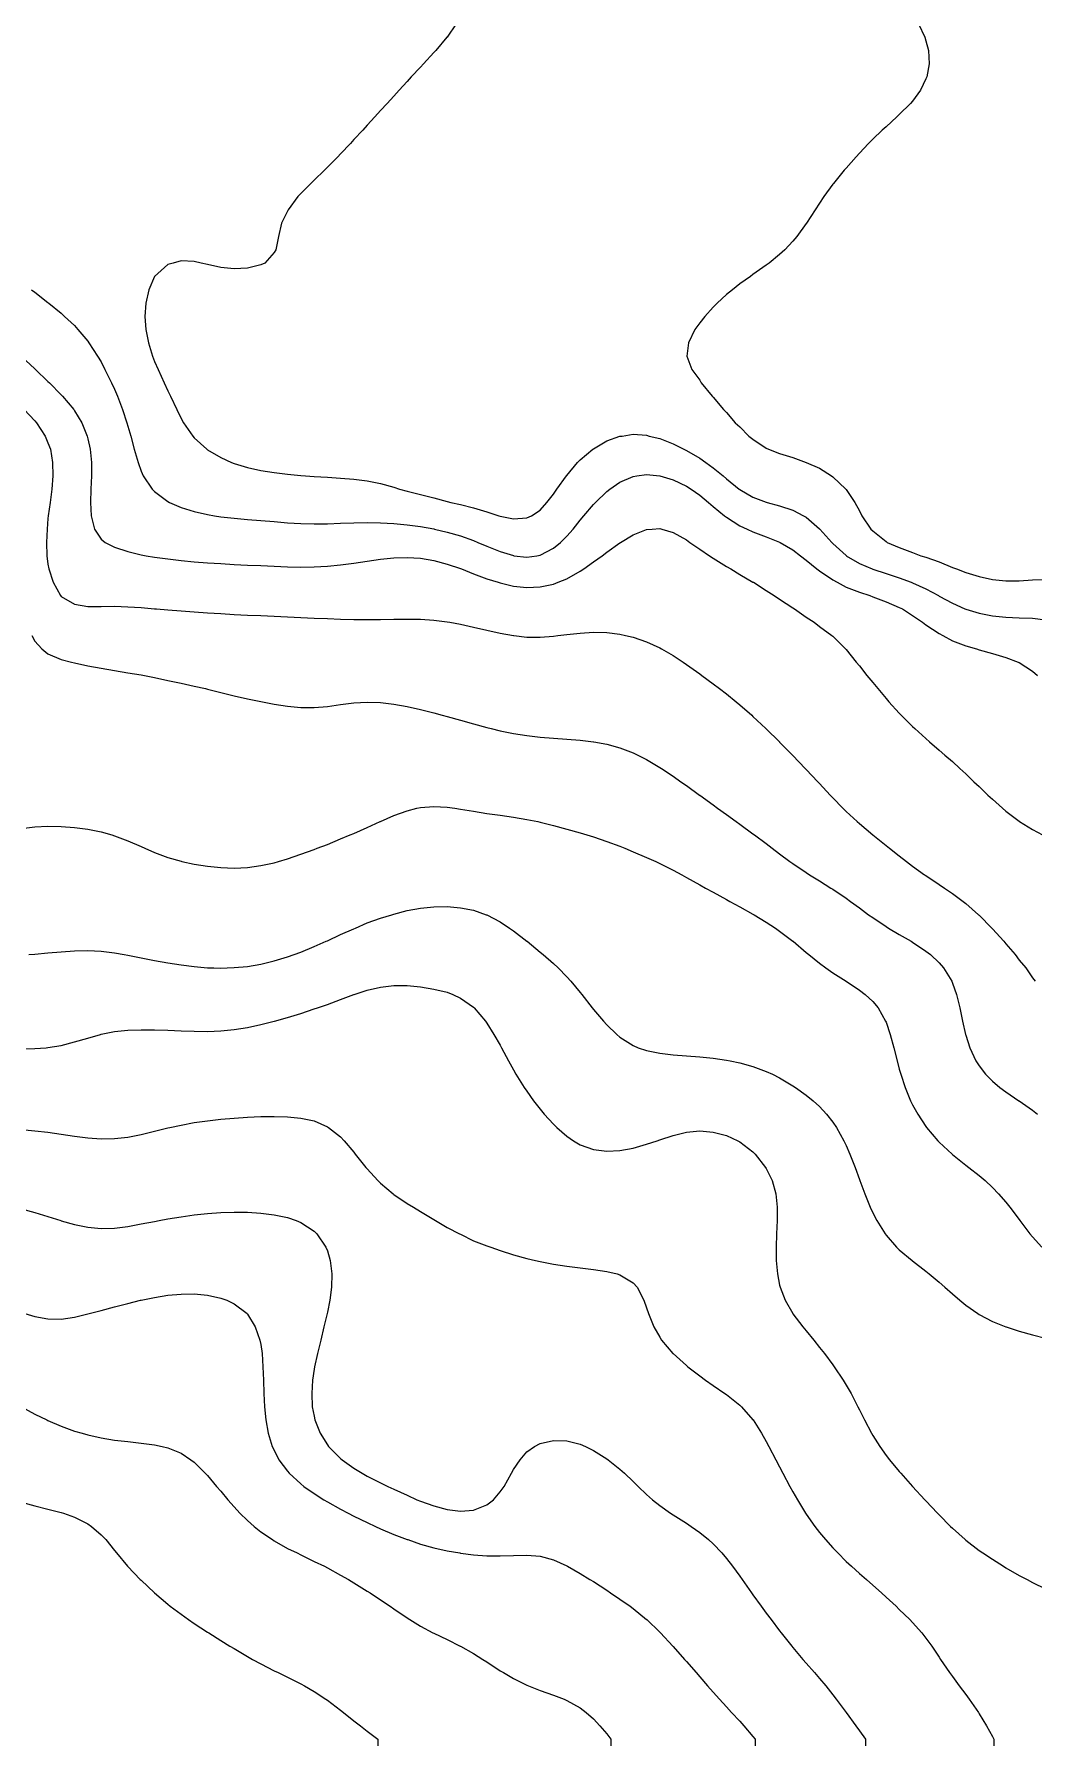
# Model space of a CAD drawing. Header units: inches. Extents: x 2679276 to 2679656, y 1246784 to 1247152.
# Drawn here: x 2679330.2 to 2679367.8, y 1246784 to 1246848.4 of the extents above; entities that cross this region are included whole.
import ezdxf

# ---------------------------------------------------------------- set-up
doc = ezdxf.new("R2010")
doc.units = ezdxf.units.IN
doc.header["$MEASUREMENT"] = 0
for name, color, linetype in [('480', 7, 'Continuous'), ('481', 7, 'Continuous'), ('482', 7, 'Continuous'), ('483', 7, 'Continuous'), ('484', 7, 'Continuous'), ('485', 7, 'Continuous'), ('486', 7, 'Continuous'), ('487', 7, 'Continuous'), ('488', 7, 'Continuous'), ('489', 7, 'Continuous'), ('490', 7, 'Continuous'), ('491', 7, 'Continuous'), ('492', 7, 'Continuous'), ('493', 7, 'Continuous')]:
    doc.layers.add(name, color=color, linetype=linetype)

msp = doc.modelspace()

# ---------------------------------------------------------------- linework, layer by layer
at = {"layer": '480', "elevation": 480}
msp.add_lwpolyline([(2679363.465, 1246848.75), (2679363.715, 1246848.25), (2679363.75, 1246848.11), (2679363.85, 1246847.75), (2679363.874, 1246847.25), (2679363.78, 1246846.75), (2679363.75, 1246846.676), (2679363.551, 1246846.25), (2679363.25, 1246845.846), (2679363.17, 1246845.75), (2679362.75, 1246845.337), (2679362.66, 1246845.25), (2679362.25, 1246844.882), (2679362.11, 1246844.75), (2679361.75, 1246844.409), (2679361.594, 1246844.25), (2679361.25, 1246843.889), (2679361.124, 1246843.75), (2679360.75, 1246843.326), (2679360.683, 1246843.25), (2679360.273, 1246842.75), (2679360.25, 1246842.719), (2679359.913, 1246842.25), (2679359.75, 1246842.006), (2679359.586, 1246841.75), (2679359.259, 1246841.25), (2679359.25, 1246841.237), (2679358.897, 1246840.75), (2679358.75, 1246840.576), (2679358.446, 1246840.25), (2679358.25, 1246840.069), (2679357.86, 1246839.75), (2679357.75, 1246839.669), (2679357.25, 1246839.32), (2679357.153, 1246839.25), (2679356.75, 1246838.968), (2679356.474, 1246838.75), (2679356.25, 1246838.57), (2679355.902, 1246838.25), (2679355.75, 1246838.098), (2679355.434, 1246837.75), (2679355.25, 1246837.506), (2679355.067, 1246837.25), (2679354.823, 1246836.75), (2679354.766, 1246836.25), (2679354.951, 1246835.75), (2679355.25, 1246835.346), (2679355.307, 1246835.25), (2679355.714, 1246834.75), (2679355.75, 1246834.715), (2679356.136, 1246834.25), (2679356.25, 1246834.135), (2679356.583, 1246833.75), (2679356.75, 1246833.59), (2679357.094, 1246833.25), (2679357.25, 1246833.127), (2679357.75, 1246832.791), (2679357.827, 1246832.75), (2679358.25, 1246832.593), (2679358.75, 1246832.437), (2679359.25, 1246832.252), (2679359.254, 1246832.25), (2679359.75, 1246832.039), (2679360.197, 1246831.75), (2679360.25, 1246831.714), (2679360.741, 1246831.25), (2679360.75, 1246831.239), (2679361.084, 1246830.75), (2679361.25, 1246830.436), (2679361.346, 1246830.25), (2679361.681, 1246829.75), (2679361.75, 1246829.684), (2679362.25, 1246829.282), (2679362.298, 1246829.25), (2679362.75, 1246829.063), (2679363.25, 1246828.871), (2679363.556, 1246828.75), (2679363.75, 1246828.688), (2679364.25, 1246828.514), (2679364.75, 1246828.309), (2679364.897, 1246828.25), (2679365.25, 1246828.119), (2679365.75, 1246827.964), (2679366.25, 1246827.855), (2679366.75, 1246827.804), (2679367.25, 1246827.809), (2679367.75, 1246827.839), (2679368.25, 1246827.851)], dxfattribs=at)
at = {"layer": '481', "elevation": 481}
msp.add_lwpolyline([(2679346.095, 1246848.75), (2679345.75, 1246848.252), (2679345.748, 1246848.25), (2679345.324, 1246847.75), (2679345.25, 1246847.669), (2679344.866, 1246847.25), (2679344.75, 1246847.125), (2679344.407, 1246846.75), (2679344.25, 1246846.58), (2679343.954, 1246846.25), (2679343.75, 1246846.03), (2679343.499, 1246845.75), (2679343.25, 1246845.484), (2679343.04, 1246845.25), (2679342.75, 1246844.941), (2679342.579, 1246844.75), (2679342.25, 1246844.398), (2679342.115, 1246844.25), (2679341.75, 1246843.866), (2679341.641, 1246843.75), (2679341.25, 1246843.356), (2679341.144, 1246843.25), (2679340.75, 1246842.87), (2679340.627, 1246842.75), (2679340.25, 1246842.363), (2679340.147, 1246842.25), (2679339.773, 1246841.75), (2679339.75, 1246841.705), (2679339.529, 1246841.25), (2679339.41, 1246840.75), (2679339.309, 1246840.25), (2679339.25, 1246840.155), (2679338.902, 1246839.75), (2679338.75, 1246839.684), (2679338.25, 1246839.561), (2679337.75, 1246839.534), (2679337.25, 1246839.587), (2679336.75, 1246839.697), (2679336.511, 1246839.75), (2679336.25, 1246839.81), (2679335.75, 1246839.832), (2679335.451, 1246839.75), (2679335.25, 1246839.698), (2679334.755, 1246839.25), (2679334.75, 1246839.244), (2679334.542, 1246838.75), (2679334.431, 1246838.25), (2679334.396, 1246837.75), (2679334.427, 1246837.25), (2679334.523, 1246836.75), (2679334.676, 1246836.25), (2679334.75, 1246836.057), (2679334.888, 1246835.75), (2679335.12, 1246835.25), (2679335.25, 1246834.951), (2679335.352, 1246834.75), (2679335.587, 1246834.25), (2679335.75, 1246833.914), (2679335.848, 1246833.75), (2679336.196, 1246833.25), (2679336.25, 1246833.186), (2679336.726, 1246832.75), (2679336.75, 1246832.732), (2679337.25, 1246832.436), (2679337.651, 1246832.25), (2679337.75, 1246832.213), (2679338.25, 1246832.066), (2679338.75, 1246831.956), (2679339.25, 1246831.875), (2679339.75, 1246831.813), (2679340.25, 1246831.764), (2679340.427, 1246831.75), (2679340.75, 1246831.728), (2679341.25, 1246831.7), (2679341.75, 1246831.671), (2679342.25, 1246831.631), (2679342.75, 1246831.567), (2679343.25, 1246831.465), (2679343.75, 1246831.322), (2679343.959, 1246831.25), (2679344.25, 1246831.179), (2679344.75, 1246831.052), (2679345.25, 1246830.924), (2679345.75, 1246830.791), (2679345.898, 1246830.75), (2679346.25, 1246830.673), (2679346.75, 1246830.549), (2679347.25, 1246830.398), (2679347.7, 1246830.25), (2679347.75, 1246830.235), (2679348.25, 1246830.14), (2679348.75, 1246830.168), (2679348.919, 1246830.25), (2679349.25, 1246830.465), (2679349.504, 1246830.75), (2679349.75, 1246831.068), (2679349.876, 1246831.25), (2679350.235, 1246831.75), (2679350.25, 1246831.769), (2679350.653, 1246832.25), (2679350.75, 1246832.351), (2679351.228, 1246832.75), (2679351.25, 1246832.767), (2679351.75, 1246833.064), (2679352.25, 1246833.238), (2679352.331, 1246833.25), (2679352.75, 1246833.315), (2679353.25, 1246833.279), (2679353.352, 1246833.25), (2679353.75, 1246833.153), (2679354.25, 1246832.959), (2679354.649, 1246832.75), (2679354.75, 1246832.703), (2679355.25, 1246832.415), (2679355.481, 1246832.25), (2679355.75, 1246832.058), (2679356.125, 1246831.75), (2679356.25, 1246831.645), (2679356.736, 1246831.25), (2679356.75, 1246831.239), (2679357.25, 1246830.953), (2679357.75, 1246830.758), (2679357.779, 1246830.75), (2679358.25, 1246830.621), (2679358.75, 1246830.46), (2679359.151, 1246830.25), (2679359.25, 1246830.194), (2679359.75, 1246829.759), (2679359.758, 1246829.75), (2679360.212, 1246829.25), (2679360.25, 1246829.214), (2679360.75, 1246828.756), (2679360.757, 1246828.75), (2679361.25, 1246828.461), (2679361.729, 1246828.25), (2679361.75, 1246828.242), (2679362.25, 1246828.076), (2679362.75, 1246827.915), (2679363.197, 1246827.75), (2679363.25, 1246827.729), (2679363.75, 1246827.498), (2679364.221, 1246827.25), (2679364.25, 1246827.233), (2679364.75, 1246826.959), (2679365.219, 1246826.75), (2679365.25, 1246826.736), (2679365.75, 1246826.583), (2679366.25, 1246826.487), (2679366.75, 1246826.433), (2679367.25, 1246826.412), (2679367.75, 1246826.398), (2679368.25, 1246826.335)], dxfattribs=at)
at = {"layer": '482', "elevation": 482}
msp.add_lwpolyline([(2679330.125, 1246838.75), (2679330.25, 1246838.658), (2679330.75, 1246838.274), (2679330.78, 1246838.25), (2679331.25, 1246837.866), (2679331.374, 1246837.75), (2679331.75, 1246837.403), (2679331.876, 1246837.25), (2679332.25, 1246836.813), (2679332.288, 1246836.75), (2679332.611, 1246836.25), (2679332.75, 1246836.034), (2679332.888, 1246835.75), (2679333.136, 1246835.25), (2679333.25, 1246835.009), (2679333.358, 1246834.75), (2679333.551, 1246834.25), (2679333.715, 1246833.75), (2679333.75, 1246833.624), (2679333.859, 1246833.25), (2679333.992, 1246832.75), (2679334.134, 1246832.25), (2679334.25, 1246831.926), (2679334.331, 1246831.75), (2679334.663, 1246831.25), (2679334.75, 1246831.159), (2679335.25, 1246830.785), (2679335.316, 1246830.75), (2679335.75, 1246830.562), (2679336.25, 1246830.407), (2679336.75, 1246830.294), (2679337.012, 1246830.25), (2679337.25, 1246830.214), (2679337.75, 1246830.156), (2679338.25, 1246830.11), (2679338.75, 1246830.069), (2679339.25, 1246830.03), (2679339.75, 1246829.991), (2679340.25, 1246829.961), (2679340.75, 1246829.946), (2679341.25, 1246829.951), (2679341.75, 1246829.97), (2679342.25, 1246829.99), (2679342.75, 1246830), (2679343.25, 1246829.991), (2679343.75, 1246829.961), (2679344.25, 1246829.912), (2679344.75, 1246829.845), (2679345.25, 1246829.755), (2679345.273, 1246829.75), (2679345.75, 1246829.638), (2679346.25, 1246829.492), (2679346.75, 1246829.316), (2679346.912, 1246829.25), (2679347.25, 1246829.109), (2679347.75, 1246828.906), (2679348.25, 1246828.751), (2679348.261, 1246828.75), (2679348.75, 1246828.694), (2679349.121, 1246828.75), (2679349.25, 1246828.773), (2679349.75, 1246829.034), (2679350.018, 1246829.25), (2679350.25, 1246829.483), (2679350.488, 1246829.75), (2679350.75, 1246830.08), (2679350.896, 1246830.25), (2679351.25, 1246830.673), (2679351.326, 1246830.75), (2679351.75, 1246831.163), (2679351.863, 1246831.25), (2679352.25, 1246831.516), (2679352.75, 1246831.73), (2679352.878, 1246831.75), (2679353.25, 1246831.799), (2679353.742, 1246831.75), (2679353.75, 1246831.749), (2679354.25, 1246831.598), (2679354.75, 1246831.364), (2679354.928, 1246831.25), (2679355.25, 1246831.021), (2679355.577, 1246830.75), (2679355.75, 1246830.601), (2679356.183, 1246830.25), (2679356.25, 1246830.198), (2679356.75, 1246829.878), (2679357.029, 1246829.75), (2679357.25, 1246829.646), (2679357.75, 1246829.457), (2679358.25, 1246829.259), (2679358.268, 1246829.25), (2679358.75, 1246828.971), (2679359.04, 1246828.75), (2679359.25, 1246828.586), (2679359.653, 1246828.25), (2679359.75, 1246828.176), (2679360.25, 1246827.838), (2679360.41, 1246827.75), (2679360.75, 1246827.572), (2679361.25, 1246827.375), (2679361.64, 1246827.25), (2679361.75, 1246827.208), (2679362.25, 1246827.016), (2679362.75, 1246826.807), (2679362.864, 1246826.75), (2679363.25, 1246826.498), (2679363.62, 1246826.25), (2679363.75, 1246826.15), (2679364.25, 1246825.82), (2679364.385, 1246825.75), (2679364.75, 1246825.55), (2679365.25, 1246825.36), (2679365.653, 1246825.25), (2679365.75, 1246825.216), (2679366.25, 1246825.066), (2679366.75, 1246824.916), (2679367.22, 1246824.75), (2679367.25, 1246824.734), (2679367.75, 1246824.411), (2679367.941, 1246824.25)], dxfattribs=at)
at = {"layer": '483', "elevation": 483}
msp.add_lwpolyline([(2679329.75, 1246836.242), (2679330.25, 1246835.778), (2679330.279, 1246835.75), (2679330.75, 1246835.301), (2679330.803, 1246835.25), (2679331.25, 1246834.801), (2679331.298, 1246834.75), (2679331.716, 1246834.25), (2679331.75, 1246834.199), (2679332.022, 1246833.75), (2679332.226, 1246833.25), (2679332.25, 1246833.143), (2679332.338, 1246832.75), (2679332.381, 1246832.25), (2679332.382, 1246831.75), (2679332.363, 1246831.25), (2679332.35, 1246830.75), (2679332.377, 1246830.25), (2679332.501, 1246829.75), (2679332.75, 1246829.374), (2679332.897, 1246829.25), (2679333.25, 1246829.073), (2679333.75, 1246828.906), (2679334.25, 1246828.787), (2679334.443, 1246828.75), (2679334.75, 1246828.698), (2679335.25, 1246828.628), (2679335.75, 1246828.571), (2679336.25, 1246828.523), (2679336.75, 1246828.484), (2679337.25, 1246828.451), (2679337.75, 1246828.423), (2679338.25, 1246828.398), (2679338.75, 1246828.375), (2679339.25, 1246828.352), (2679339.75, 1246828.333), (2679340.25, 1246828.323), (2679340.75, 1246828.328), (2679341.25, 1246828.355), (2679341.75, 1246828.403), (2679342.25, 1246828.468), (2679342.75, 1246828.541), (2679343.25, 1246828.613), (2679343.75, 1246828.666), (2679344.25, 1246828.684), (2679344.75, 1246828.652), (2679345.25, 1246828.564), (2679345.75, 1246828.428), (2679346.25, 1246828.264), (2679346.288, 1246828.25), (2679346.75, 1246828.067), (2679347.25, 1246827.882), (2679347.674, 1246827.75), (2679347.75, 1246827.726), (2679348.25, 1246827.606), (2679348.75, 1246827.551), (2679349.25, 1246827.574), (2679349.75, 1246827.685), (2679349.926, 1246827.75), (2679350.25, 1246827.88), (2679350.75, 1246828.165), (2679350.887, 1246828.25), (2679351.25, 1246828.517), (2679351.585, 1246828.75), (2679351.75, 1246828.883), (2679352.25, 1246829.237), (2679352.274, 1246829.25), (2679352.75, 1246829.531), (2679353.25, 1246829.734), (2679353.463, 1246829.75), (2679353.75, 1246829.767), (2679353.818, 1246829.75), (2679354.25, 1246829.618), (2679354.75, 1246829.341), (2679354.881, 1246829.25), (2679355.25, 1246828.994), (2679355.62, 1246828.75), (2679355.75, 1246828.661), (2679356.25, 1246828.344), (2679356.42, 1246828.25), (2679356.75, 1246828.038), (2679357.25, 1246827.758), (2679357.264, 1246827.75), (2679357.75, 1246827.436), (2679358.05, 1246827.25), (2679358.25, 1246827.113), (2679358.75, 1246826.787), (2679358.81, 1246826.75), (2679359.25, 1246826.438), (2679359.551, 1246826.25), (2679359.75, 1246826.093), (2679360.219, 1246825.75), (2679360.25, 1246825.719), (2679360.724, 1246825.25), (2679360.75, 1246825.218), (2679361.134, 1246824.75), (2679361.25, 1246824.602), (2679361.533, 1246824.25), (2679361.75, 1246823.978), (2679361.938, 1246823.75), (2679362.25, 1246823.38), (2679362.362, 1246823.25), (2679362.75, 1246822.826), (2679362.821, 1246822.75), (2679363.25, 1246822.328), (2679363.331, 1246822.25), (2679363.75, 1246821.872), (2679363.887, 1246821.75), (2679364.25, 1246821.439), (2679364.467, 1246821.25), (2679364.75, 1246821.006), (2679365.027, 1246820.75), (2679365.25, 1246820.548), (2679365.555, 1246820.25), (2679365.75, 1246820.066), (2679366.075, 1246819.75), (2679366.25, 1246819.589), (2679366.625, 1246819.25), (2679366.75, 1246819.145), (2679367.25, 1246818.762), (2679367.267, 1246818.75), (2679367.75, 1246818.454), (2679368.135, 1246818.25)], dxfattribs=at)
at = {"layer": '484', "elevation": 484}
msp.add_lwpolyline([(2679329.86, 1246834.25), (2679330.25, 1246833.825), (2679330.314, 1246833.75), (2679330.646, 1246833.25), (2679330.75, 1246832.997), (2679330.843, 1246832.75), (2679330.922, 1246832.25), (2679330.927, 1246831.75), (2679330.888, 1246831.25), (2679330.827, 1246830.75), (2679330.761, 1246830.25), (2679330.75, 1246830.15), (2679330.713, 1246829.75), (2679330.692, 1246829.25), (2679330.709, 1246828.75), (2679330.75, 1246828.428), (2679330.782, 1246828.25), (2679330.947, 1246827.75), (2679331.224, 1246827.25), (2679331.25, 1246827.216), (2679331.75, 1246826.921), (2679332.25, 1246826.837), (2679332.75, 1246826.839), (2679333.25, 1246826.848), (2679333.75, 1246826.832), (2679334.25, 1246826.798), (2679334.75, 1246826.757), (2679334.827, 1246826.75), (2679335.25, 1246826.713), (2679335.75, 1246826.672), (2679336.25, 1246826.635), (2679336.75, 1246826.601), (2679337.25, 1246826.571), (2679337.75, 1246826.544), (2679338.25, 1246826.519), (2679338.75, 1246826.496), (2679339.25, 1246826.472), (2679339.75, 1246826.448), (2679340.25, 1246826.425), (2679340.75, 1246826.403), (2679341.25, 1246826.383), (2679341.75, 1246826.367), (2679342.25, 1246826.354), (2679342.75, 1246826.349), (2679343.25, 1246826.352), (2679343.75, 1246826.362), (2679344.25, 1246826.369), (2679344.75, 1246826.362), (2679345.25, 1246826.328), (2679345.75, 1246826.267), (2679345.856, 1246826.25), (2679346.25, 1246826.177), (2679346.75, 1246826.066), (2679347.25, 1246825.947), (2679347.75, 1246825.836), (2679348.25, 1246825.751), (2679348.262, 1246825.75), (2679348.75, 1246825.689), (2679349.25, 1246825.684), (2679349.75, 1246825.729), (2679349.911, 1246825.75), (2679350.25, 1246825.788), (2679350.75, 1246825.842), (2679351.25, 1246825.87), (2679351.75, 1246825.856), (2679352.25, 1246825.796), (2679352.462, 1246825.75), (2679352.75, 1246825.684), (2679353.25, 1246825.516), (2679353.75, 1246825.287), (2679353.817, 1246825.25), (2679354.25, 1246824.999), (2679354.624, 1246824.75), (2679354.75, 1246824.664), (2679355.25, 1246824.304), (2679355.323, 1246824.25), (2679355.75, 1246823.935), (2679355.99, 1246823.75), (2679356.25, 1246823.551), (2679356.62, 1246823.25), (2679356.75, 1246823.145), (2679357.202, 1246822.75), (2679357.25, 1246822.708), (2679357.738, 1246822.25), (2679357.75, 1246822.239), (2679358.244, 1246821.75), (2679358.25, 1246821.744), (2679358.736, 1246821.25), (2679358.75, 1246821.235), (2679359.217, 1246820.75), (2679359.25, 1246820.715), (2679359.684, 1246820.25), (2679359.75, 1246820.18), (2679360.147, 1246819.75), (2679360.25, 1246819.642), (2679360.629, 1246819.25), (2679360.75, 1246819.134), (2679361.164, 1246818.75), (2679361.25, 1246818.678), (2679361.75, 1246818.259), (2679361.76, 1246818.25), (2679362.25, 1246817.857), (2679362.382, 1246817.75), (2679362.75, 1246817.458), (2679363.018, 1246817.25), (2679363.25, 1246817.075), (2679363.702, 1246816.75), (2679363.75, 1246816.718), (2679364.25, 1246816.388), (2679364.451, 1246816.25), (2679364.75, 1246816.052), (2679365.15, 1246815.75), (2679365.25, 1246815.674), (2679365.729, 1246815.25), (2679365.75, 1246815.23), (2679366.227, 1246814.75), (2679366.25, 1246814.724), (2679366.68, 1246814.25), (2679366.75, 1246814.156), (2679367.107, 1246813.75), (2679367.25, 1246813.544), (2679367.505, 1246813.25), (2679367.75, 1246812.879), (2679367.853, 1246812.75)], dxfattribs=at)
at = {"layer": '485', "elevation": 485}
msp.add_lwpolyline([(2679330.143, 1246825.75), (2679330.25, 1246825.538), (2679330.516, 1246825.25), (2679330.75, 1246825.058), (2679331.25, 1246824.843), (2679331.635, 1246824.75), (2679331.75, 1246824.715), (2679332.25, 1246824.606), (2679332.75, 1246824.518), (2679333.25, 1246824.434), (2679333.75, 1246824.351), (2679334.25, 1246824.269), (2679334.372, 1246824.25), (2679334.75, 1246824.169), (2679335.25, 1246824.062), (2679335.75, 1246823.953), (2679336.25, 1246823.843), (2679336.676, 1246823.75), (2679336.75, 1246823.73), (2679337.25, 1246823.6), (2679337.75, 1246823.477), (2679338.25, 1246823.364), (2679338.75, 1246823.261), (2679338.807, 1246823.25), (2679339.25, 1246823.165), (2679339.75, 1246823.09), (2679340.25, 1246823.047), (2679340.75, 1246823.044), (2679341.25, 1246823.084), (2679341.75, 1246823.15), (2679342.25, 1246823.212), (2679342.75, 1246823.244), (2679343.25, 1246823.23), (2679343.75, 1246823.17), (2679344.25, 1246823.078), (2679344.75, 1246822.965), (2679345.25, 1246822.838), (2679345.568, 1246822.75), (2679345.75, 1246822.702), (2679346.25, 1246822.564), (2679346.75, 1246822.424), (2679347.25, 1246822.289), (2679347.406, 1246822.25), (2679347.75, 1246822.167), (2679348.25, 1246822.065), (2679348.75, 1246821.984), (2679349.25, 1246821.926), (2679349.75, 1246821.887), (2679350.25, 1246821.855), (2679350.75, 1246821.816), (2679351.25, 1246821.754), (2679351.269, 1246821.75), (2679351.75, 1246821.659), (2679352.25, 1246821.522), (2679352.75, 1246821.334), (2679352.92, 1246821.25), (2679353.25, 1246821.09), (2679353.75, 1246820.79), (2679353.809, 1246820.75), (2679354.25, 1246820.457), (2679354.537, 1246820.25), (2679354.75, 1246820.105), (2679355.236, 1246819.75), (2679355.25, 1246819.741), (2679355.75, 1246819.381), (2679355.918, 1246819.25), (2679356.25, 1246819.02), (2679356.612, 1246818.75), (2679356.75, 1246818.657), (2679357.25, 1246818.295), (2679357.308, 1246818.25), (2679357.75, 1246817.925), (2679357.972, 1246817.75), (2679358.25, 1246817.544), (2679358.636, 1246817.25), (2679358.75, 1246817.171), (2679359.25, 1246816.833), (2679359.377, 1246816.75), (2679359.75, 1246816.52), (2679360.177, 1246816.25), (2679360.25, 1246816.204), (2679360.75, 1246815.868), (2679360.914, 1246815.75), (2679361.25, 1246815.507), (2679361.597, 1246815.25), (2679361.75, 1246815.143), (2679362.25, 1246814.808), (2679362.341, 1246814.75), (2679362.75, 1246814.507), (2679363.191, 1246814.25), (2679363.25, 1246814.214), (2679363.75, 1246813.883), (2679363.922, 1246813.75), (2679364.25, 1246813.436), (2679364.415, 1246813.25), (2679364.72, 1246812.75), (2679364.75, 1246812.673), (2679364.904, 1246812.25), (2679365.027, 1246811.75), (2679365.129, 1246811.25), (2679365.24, 1246810.75), (2679365.25, 1246810.715), (2679365.399, 1246810.25), (2679365.63, 1246809.75), (2679365.75, 1246809.562), (2679365.988, 1246809.25), (2679366.25, 1246808.991), (2679366.533, 1246808.75), (2679366.75, 1246808.592), (2679367.242, 1246808.25), (2679367.25, 1246808.245), (2679367.75, 1246807.895), (2679367.945, 1246807.75)], dxfattribs=at)
at = {"layer": '486', "elevation": 486}
msp.add_lwpolyline([(2679329.75, 1246818.487), (2679330.25, 1246818.549), (2679330.75, 1246818.573), (2679331.25, 1246818.567), (2679331.75, 1246818.534), (2679332.25, 1246818.47), (2679332.75, 1246818.37), (2679333.149, 1246818.25), (2679333.25, 1246818.221), (2679333.75, 1246818.029), (2679334.25, 1246817.811), (2679334.392, 1246817.75), (2679334.75, 1246817.595), (2679335.25, 1246817.407), (2679335.75, 1246817.258), (2679335.784, 1246817.25), (2679336.25, 1246817.147), (2679336.75, 1246817.07), (2679337.25, 1246817.022), (2679337.75, 1246817.005), (2679338.25, 1246817.028), (2679338.75, 1246817.094), (2679339.25, 1246817.203), (2679339.413, 1246817.25), (2679339.75, 1246817.35), (2679340.25, 1246817.521), (2679340.75, 1246817.702), (2679340.873, 1246817.75), (2679341.25, 1246817.895), (2679341.75, 1246818.098), (2679342.114, 1246818.25), (2679342.25, 1246818.308), (2679342.75, 1246818.531), (2679343.235, 1246818.75), (2679343.25, 1246818.757), (2679343.75, 1246818.979), (2679344.25, 1246819.161), (2679344.619, 1246819.25), (2679344.75, 1246819.279), (2679345.25, 1246819.316), (2679345.75, 1246819.288), (2679346.04, 1246819.25), (2679346.25, 1246819.222), (2679346.75, 1246819.138), (2679347.25, 1246819.06), (2679347.75, 1246818.989), (2679348.25, 1246818.916), (2679348.75, 1246818.833), (2679349.157, 1246818.75), (2679349.25, 1246818.73), (2679349.75, 1246818.604), (2679350.25, 1246818.47), (2679350.75, 1246818.328), (2679351.005, 1246818.25), (2679351.25, 1246818.173), (2679351.75, 1246818.003), (2679352.25, 1246817.821), (2679352.434, 1246817.75), (2679352.75, 1246817.619), (2679353.25, 1246817.406), (2679353.6, 1246817.25), (2679353.75, 1246817.176), (2679354.25, 1246816.92), (2679354.576, 1246816.75), (2679354.75, 1246816.651), (2679355.25, 1246816.37), (2679355.469, 1246816.25), (2679355.75, 1246816.092), (2679356.25, 1246815.823), (2679356.385, 1246815.75), (2679356.75, 1246815.55), (2679357.25, 1246815.276), (2679357.295, 1246815.25), (2679357.75, 1246814.967), (2679358.09, 1246814.75), (2679358.25, 1246814.633), (2679358.75, 1246814.255), (2679358.757, 1246814.25), (2679359.25, 1246813.832), (2679359.353, 1246813.75), (2679359.75, 1246813.425), (2679359.994, 1246813.25), (2679360.25, 1246813.066), (2679360.748, 1246812.75), (2679360.75, 1246812.749), (2679361.25, 1246812.411), (2679361.471, 1246812.25), (2679361.75, 1246811.988), (2679361.949, 1246811.75), (2679362.233, 1246811.25), (2679362.25, 1246811.209), (2679362.403, 1246810.75), (2679362.54, 1246810.25), (2679362.667, 1246809.75), (2679362.75, 1246809.447), (2679362.801, 1246809.25), (2679362.965, 1246808.75), (2679363.174, 1246808.25), (2679363.25, 1246808.095), (2679363.441, 1246807.75), (2679363.75, 1246807.28), (2679363.774, 1246807.25), (2679364.199, 1246806.75), (2679364.25, 1246806.693), (2679364.733, 1246806.25), (2679364.75, 1246806.235), (2679365.25, 1246805.837), (2679365.365, 1246805.75), (2679365.75, 1246805.44), (2679365.973, 1246805.25), (2679366.25, 1246804.992), (2679366.483, 1246804.75), (2679366.75, 1246804.446), (2679366.905, 1246804.25), (2679367.25, 1246803.79), (2679367.279, 1246803.75), (2679367.656, 1246803.25), (2679367.75, 1246803.138), (2679368.11, 1246802.75)], dxfattribs=at)
at = {"layer": '487', "elevation": 487}
msp.add_lwpolyline([(2679330.03, 1246813.75), (2679330.25, 1246813.771), (2679330.75, 1246813.817), (2679331.25, 1246813.859), (2679331.75, 1246813.892), (2679332.25, 1246813.903), (2679332.75, 1246813.882), (2679333.25, 1246813.82), (2679333.615, 1246813.75), (2679333.75, 1246813.727), (2679334.25, 1246813.629), (2679334.75, 1246813.53), (2679335.25, 1246813.439), (2679335.75, 1246813.36), (2679336.25, 1246813.298), (2679336.75, 1246813.257), (2679336.978, 1246813.25), (2679337.25, 1246813.243), (2679337.48, 1246813.25), (2679337.75, 1246813.259), (2679338.25, 1246813.308), (2679338.75, 1246813.392), (2679339.25, 1246813.511), (2679339.75, 1246813.661), (2679339.999, 1246813.75), (2679340.25, 1246813.844), (2679340.75, 1246814.05), (2679341.208, 1246814.25), (2679341.25, 1246814.269), (2679341.75, 1246814.504), (2679342.25, 1246814.724), (2679342.313, 1246814.75), (2679342.75, 1246814.939), (2679343.25, 1246815.122), (2679343.676, 1246815.25), (2679343.75, 1246815.274), (2679344.25, 1246815.402), (2679344.75, 1246815.493), (2679345.25, 1246815.545), (2679345.75, 1246815.553), (2679346.25, 1246815.514), (2679346.75, 1246815.416), (2679347.222, 1246815.25), (2679347.25, 1246815.24), (2679347.75, 1246814.983), (2679348.099, 1246814.75), (2679348.25, 1246814.645), (2679348.75, 1246814.255), (2679348.757, 1246814.25), (2679349.25, 1246813.846), (2679349.369, 1246813.75), (2679349.75, 1246813.411), (2679349.927, 1246813.25), (2679350.25, 1246812.914), (2679350.402, 1246812.75), (2679350.75, 1246812.327), (2679350.813, 1246812.25), (2679351.205, 1246811.75), (2679351.25, 1246811.69), (2679351.626, 1246811.25), (2679351.75, 1246811.107), (2679352.129, 1246810.75), (2679352.25, 1246810.645), (2679352.75, 1246810.327), (2679352.932, 1246810.25), (2679353.25, 1246810.138), (2679353.75, 1246810.039), (2679354.25, 1246809.985), (2679354.75, 1246809.949), (2679355.25, 1246809.909), (2679355.75, 1246809.854), (2679356.25, 1246809.778), (2679356.388, 1246809.75), (2679356.75, 1246809.681), (2679357.25, 1246809.548), (2679357.75, 1246809.36), (2679357.981, 1246809.25), (2679358.25, 1246809.116), (2679358.75, 1246808.812), (2679358.843, 1246808.75), (2679359.25, 1246808.462), (2679359.513, 1246808.25), (2679359.75, 1246808.036), (2679360.016, 1246807.75), (2679360.25, 1246807.453), (2679360.384, 1246807.25), (2679360.666, 1246806.75), (2679360.75, 1246806.573), (2679360.891, 1246806.25), (2679361.086, 1246805.75), (2679361.25, 1246805.299), (2679361.268, 1246805.25), (2679361.451, 1246804.75), (2679361.653, 1246804.25), (2679361.75, 1246804.037), (2679361.899, 1246803.75), (2679362.213, 1246803.25), (2679362.25, 1246803.2), (2679362.647, 1246802.75), (2679362.75, 1246802.649), (2679363.228, 1246802.25), (2679363.25, 1246802.233), (2679363.75, 1246801.847), (2679363.872, 1246801.75), (2679364.25, 1246801.436), (2679364.462, 1246801.25), (2679364.75, 1246800.993), (2679365.029, 1246800.75), (2679365.25, 1246800.569), (2679365.706, 1246800.25), (2679365.75, 1246800.222), (2679366.25, 1246799.955), (2679366.75, 1246799.755), (2679366.765, 1246799.75), (2679367.25, 1246799.589), (2679367.75, 1246799.451), (2679368.25, 1246799.324)], dxfattribs=at)
at = {"layer": '488', "elevation": 488}
msp.add_lwpolyline([(2679329.75, 1246810.209), (2679330.25, 1246810.217), (2679330.684, 1246810.25), (2679330.75, 1246810.255), (2679331.25, 1246810.338), (2679331.75, 1246810.464), (2679332.25, 1246810.613), (2679332.723, 1246810.75), (2679332.75, 1246810.757), (2679333.25, 1246810.852), (2679333.75, 1246810.905), (2679334.25, 1246810.926), (2679334.75, 1246810.924), (2679335.25, 1246810.906), (2679335.75, 1246810.883), (2679336.25, 1246810.866), (2679336.75, 1246810.863), (2679337.25, 1246810.885), (2679337.75, 1246810.936), (2679338.25, 1246811.014), (2679338.75, 1246811.117), (2679339.25, 1246811.247), (2679339.259, 1246811.25), (2679339.75, 1246811.382), (2679340.25, 1246811.535), (2679340.75, 1246811.705), (2679340.879, 1246811.75), (2679341.25, 1246811.876), (2679341.75, 1246812.056), (2679342.25, 1246812.248), (2679342.258, 1246812.25), (2679342.75, 1246812.407), (2679343.25, 1246812.528), (2679343.75, 1246812.588), (2679344.25, 1246812.588), (2679344.75, 1246812.535), (2679345.25, 1246812.45), (2679345.75, 1246812.331), (2679345.972, 1246812.25), (2679346.25, 1246812.117), (2679346.75, 1246811.768), (2679346.768, 1246811.75), (2679347.192, 1246811.25), (2679347.25, 1246811.172), (2679347.508, 1246810.75), (2679347.75, 1246810.339), (2679347.798, 1246810.25), (2679348.059, 1246809.75), (2679348.25, 1246809.417), (2679348.34, 1246809.25), (2679348.648, 1246808.75), (2679348.75, 1246808.61), (2679348.996, 1246808.25), (2679349.25, 1246807.938), (2679349.4, 1246807.75), (2679349.75, 1246807.372), (2679349.873, 1246807.25), (2679350.25, 1246806.919), (2679350.497, 1246806.75), (2679350.75, 1246806.596), (2679351.25, 1246806.415), (2679351.75, 1246806.358), (2679352.25, 1246806.387), (2679352.75, 1246806.477), (2679353.25, 1246806.616), (2679353.646, 1246806.75), (2679353.75, 1246806.784), (2679354.25, 1246806.946), (2679354.75, 1246807.067), (2679355.25, 1246807.117), (2679355.75, 1246807.077), (2679356.25, 1246806.947), (2679356.681, 1246806.75), (2679356.75, 1246806.713), (2679357.25, 1246806.328), (2679357.33, 1246806.25), (2679357.724, 1246805.75), (2679357.75, 1246805.702), (2679357.969, 1246805.25), (2679358.105, 1246804.75), (2679358.155, 1246804.25), (2679358.155, 1246803.75), (2679358.132, 1246803.25), (2679358.115, 1246802.75), (2679358.121, 1246802.25), (2679358.165, 1246801.75), (2679358.25, 1246801.324), (2679358.267, 1246801.25), (2679358.455, 1246800.75), (2679358.746, 1246800.25), (2679358.75, 1246800.245), (2679359.122, 1246799.75), (2679359.25, 1246799.599), (2679359.531, 1246799.25), (2679359.75, 1246798.982), (2679359.933, 1246798.75), (2679360.25, 1246798.321), (2679360.303, 1246798.25), (2679360.639, 1246797.75), (2679360.75, 1246797.558), (2679360.94, 1246797.25), (2679361.196, 1246796.75), (2679361.25, 1246796.63), (2679361.446, 1246796.25), (2679361.702, 1246795.75), (2679361.75, 1246795.662), (2679362.016, 1246795.25), (2679362.25, 1246794.918), (2679362.384, 1246794.75), (2679362.75, 1246794.314), (2679362.804, 1246794.25), (2679363.25, 1246793.75), (2679363.25, 1246793.75), (2679363.705, 1246793.25), (2679363.75, 1246793.205), (2679364.182, 1246792.75), (2679364.25, 1246792.682), (2679364.68, 1246792.25), (2679364.75, 1246792.181), (2679365.225, 1246791.75), (2679365.25, 1246791.728), (2679365.75, 1246791.347), (2679365.888, 1246791.25), (2679366.25, 1246791.012), (2679366.66, 1246790.75), (2679366.75, 1246790.692), (2679367.25, 1246790.408), (2679367.559, 1246790.25), (2679367.75, 1246790.142), (2679368.25, 1246789.9)], dxfattribs=at)
at = {"layer": '489', "elevation": 489}
msp.add_lwpolyline([(2679329.75, 1246807.178), (2679330.25, 1246807.127), (2679330.75, 1246807.069), (2679331.25, 1246807), (2679331.75, 1246806.928), (2679332.25, 1246806.864), (2679332.75, 1246806.825), (2679333.25, 1246806.832), (2679333.75, 1246806.89), (2679334.25, 1246806.989), (2679334.75, 1246807.111), (2679335.25, 1246807.232), (2679335.334, 1246807.25), (2679335.75, 1246807.342), (2679336.25, 1246807.432), (2679336.75, 1246807.503), (2679337.25, 1246807.56), (2679337.75, 1246807.604), (2679338.25, 1246807.637), (2679338.75, 1246807.657), (2679339.25, 1246807.665), (2679339.75, 1246807.652), (2679340.25, 1246807.604), (2679340.75, 1246807.496), (2679341.25, 1246807.279), (2679341.292, 1246807.25), (2679341.75, 1246806.892), (2679341.879, 1246806.75), (2679342.25, 1246806.319), (2679342.302, 1246806.25), (2679342.699, 1246805.75), (2679342.75, 1246805.689), (2679343.154, 1246805.25), (2679343.25, 1246805.15), (2679343.73, 1246804.75), (2679343.75, 1246804.733), (2679344.25, 1246804.392), (2679344.489, 1246804.25), (2679344.75, 1246804.087), (2679345.25, 1246803.792), (2679345.322, 1246803.75), (2679345.75, 1246803.488), (2679346.218, 1246803.25), (2679346.25, 1246803.232), (2679346.75, 1246802.989), (2679347.25, 1246802.799), (2679347.4, 1246802.75), (2679347.75, 1246802.619), (2679348.25, 1246802.46), (2679348.75, 1246802.325), (2679349.07, 1246802.25), (2679349.25, 1246802.207), (2679349.75, 1246802.108), (2679350.25, 1246802.03), (2679350.75, 1246801.967), (2679351.25, 1246801.909), (2679351.75, 1246801.839), (2679352.145, 1246801.75), (2679352.25, 1246801.714), (2679352.75, 1246801.407), (2679352.89, 1246801.25), (2679353.146, 1246800.75), (2679353.25, 1246800.471), (2679353.321, 1246800.25), (2679353.519, 1246799.75), (2679353.75, 1246799.361), (2679353.814, 1246799.25), (2679354.243, 1246798.75), (2679354.25, 1246798.744), (2679354.75, 1246798.294), (2679354.8, 1246798.25), (2679355.25, 1246797.907), (2679355.465, 1246797.75), (2679355.75, 1246797.552), (2679356.192, 1246797.25), (2679356.25, 1246797.207), (2679356.75, 1246796.807), (2679356.813, 1246796.75), (2679357.25, 1246796.257), (2679357.255, 1246796.25), (2679357.572, 1246795.75), (2679357.75, 1246795.44), (2679357.846, 1246795.25), (2679358.105, 1246794.75), (2679358.25, 1246794.488), (2679358.369, 1246794.25), (2679358.637, 1246793.75), (2679358.75, 1246793.553), (2679358.917, 1246793.25), (2679359.222, 1246792.75), (2679359.25, 1246792.707), (2679359.569, 1246792.25), (2679359.75, 1246792.015), (2679359.972, 1246791.75), (2679360.25, 1246791.437), (2679360.436, 1246791.25), (2679360.75, 1246790.933), (2679360.955, 1246790.75), (2679361.25, 1246790.474), (2679361.513, 1246790.25), (2679361.75, 1246790.035), (2679362.078, 1246789.75), (2679362.25, 1246789.59), (2679362.627, 1246789.25), (2679362.75, 1246789.128), (2679363.141, 1246788.75), (2679363.25, 1246788.63), (2679363.593, 1246788.25), (2679363.75, 1246788.047), (2679363.97, 1246787.75), (2679364.25, 1246787.334), (2679364.303, 1246787.25), (2679364.64, 1246786.75), (2679364.75, 1246786.604), (2679365.001, 1246786.25), (2679365.25, 1246785.922), (2679365.372, 1246785.75), (2679365.721, 1246785.25), (2679365.75, 1246785.205), (2679366.028, 1246784.75), (2679366.25, 1246784.344), (2679366.301, 1246784.25), (2679366.301, 1246784)], dxfattribs=at)
at = {"layer": '490', "elevation": 490}
msp.add_lwpolyline([(2679329.75, 1246804.19), (2679330.25, 1246804.047), (2679330.75, 1246803.896), (2679331.23, 1246803.75), (2679331.25, 1246803.744), (2679331.75, 1246803.606), (2679332.25, 1246803.505), (2679332.75, 1246803.456), (2679333.25, 1246803.467), (2679333.75, 1246803.53), (2679334.25, 1246803.62), (2679334.75, 1246803.718), (2679334.924, 1246803.75), (2679335.25, 1246803.812), (2679335.75, 1246803.893), (2679336.25, 1246803.961), (2679336.75, 1246804.014), (2679337.25, 1246804.05), (2679337.75, 1246804.066), (2679338.25, 1246804.059), (2679338.75, 1246804.027), (2679339.25, 1246803.967), (2679339.75, 1246803.864), (2679340.076, 1246803.75), (2679340.25, 1246803.682), (2679340.75, 1246803.354), (2679340.852, 1246803.25), (2679341.198, 1246802.75), (2679341.25, 1246802.616), (2679341.357, 1246802.25), (2679341.413, 1246801.75), (2679341.401, 1246801.25), (2679341.339, 1246800.75), (2679341.25, 1246800.299), (2679341.241, 1246800.25), (2679341.124, 1246799.75), (2679341, 1246799.25), (2679340.877, 1246798.75), (2679340.766, 1246798.25), (2679340.75, 1246798.156), (2679340.693, 1246797.75), (2679340.662, 1246797.25), (2679340.686, 1246796.75), (2679340.75, 1246796.398), (2679340.782, 1246796.25), (2679340.982, 1246795.75), (2679341.25, 1246795.317), (2679341.299, 1246795.25), (2679341.75, 1246794.8), (2679341.807, 1246794.75), (2679342.25, 1246794.441), (2679342.555, 1246794.25), (2679342.75, 1246794.142), (2679343.25, 1246793.887), (2679343.527, 1246793.75), (2679343.75, 1246793.646), (2679344.25, 1246793.418), (2679344.618, 1246793.25), (2679344.75, 1246793.197), (2679345.25, 1246793.022), (2679345.75, 1246792.888), (2679346.25, 1246792.823), (2679346.75, 1246792.862), (2679347.25, 1246793.062), (2679347.498, 1246793.25), (2679347.75, 1246793.545), (2679347.897, 1246793.75), (2679348.175, 1246794.25), (2679348.25, 1246794.388), (2679348.492, 1246794.75), (2679348.75, 1246795.055), (2679349.041, 1246795.25), (2679349.25, 1246795.369), (2679349.75, 1246795.48), (2679350.25, 1246795.466), (2679350.75, 1246795.337), (2679350.952, 1246795.25), (2679351.25, 1246795.104), (2679351.75, 1246794.793), (2679351.809, 1246794.75), (2679352.25, 1246794.402), (2679352.42, 1246794.25), (2679352.75, 1246793.937), (2679352.939, 1246793.75), (2679353.25, 1246793.454), (2679353.477, 1246793.25), (2679353.75, 1246793.036), (2679354.146, 1246792.75), (2679354.25, 1246792.684), (2679354.75, 1246792.366), (2679354.92, 1246792.25), (2679355.25, 1246792.021), (2679355.578, 1246791.75), (2679355.75, 1246791.596), (2679356.078, 1246791.25), (2679356.25, 1246791.048), (2679356.481, 1246790.75), (2679356.75, 1246790.381), (2679356.842, 1246790.25), (2679357.196, 1246789.75), (2679357.25, 1246789.675), (2679357.556, 1246789.25), (2679357.75, 1246788.989), (2679357.927, 1246788.75), (2679358.25, 1246788.326), (2679358.308, 1246788.25), (2679358.705, 1246787.75), (2679358.75, 1246787.695), (2679359.123, 1246787.25), (2679359.25, 1246787.105), (2679359.558, 1246786.75), (2679359.75, 1246786.528), (2679359.983, 1246786.25), (2679360.25, 1246785.918), (2679360.38, 1246785.75), (2679360.75, 1246785.25), (2679360.75, 1246785.25), (2679361.115, 1246784.75), (2679361.25, 1246784.565), (2679361.483, 1246784.25), (2679361.483, 1246784)], dxfattribs=at)
at = {"layer": '491', "elevation": 491}
msp.add_lwpolyline([(2679329.879, 1246800.25), (2679330.25, 1246800.136), (2679330.75, 1246800.049), (2679331.25, 1246800.046), (2679331.75, 1246800.119), (2679332.25, 1246800.238), (2679332.292, 1246800.25), (2679332.75, 1246800.369), (2679333.25, 1246800.501), (2679333.75, 1246800.631), (2679334.224, 1246800.75), (2679334.25, 1246800.756), (2679334.75, 1246800.859), (2679335.25, 1246800.938), (2679335.75, 1246800.984), (2679336.25, 1246800.989), (2679336.75, 1246800.943), (2679337.25, 1246800.834), (2679337.477, 1246800.75), (2679337.75, 1246800.622), (2679338.232, 1246800.25), (2679338.25, 1246800.231), (2679338.542, 1246799.75), (2679338.717, 1246799.25), (2679338.75, 1246799.085), (2679338.797, 1246798.75), (2679338.831, 1246798.25), (2679338.848, 1246797.75), (2679338.864, 1246797.25), (2679338.889, 1246796.75), (2679338.938, 1246796.25), (2679339.027, 1246795.75), (2679339.182, 1246795.25), (2679339.25, 1246795.11), (2679339.431, 1246794.75), (2679339.75, 1246794.33), (2679339.817, 1246794.25), (2679340.25, 1246793.848), (2679340.371, 1246793.75), (2679340.75, 1246793.48), (2679341.119, 1246793.25), (2679341.25, 1246793.172), (2679341.75, 1246792.896), (2679342.034, 1246792.75), (2679342.25, 1246792.639), (2679342.75, 1246792.394), (2679343.063, 1246792.25), (2679343.25, 1246792.162), (2679343.75, 1246791.946), (2679344.25, 1246791.757), (2679344.272, 1246791.75), (2679344.75, 1246791.584), (2679345.25, 1246791.442), (2679345.75, 1246791.331), (2679346.235, 1246791.25), (2679346.25, 1246791.247), (2679346.75, 1246791.178), (2679347.25, 1246791.143), (2679347.75, 1246791.139), (2679348.25, 1246791.153), (2679348.75, 1246791.166), (2679349.25, 1246791.128), (2679349.75, 1246790.994), (2679350.25, 1246790.769), (2679350.283, 1246790.75), (2679350.75, 1246790.483), (2679351.117, 1246790.25), (2679351.25, 1246790.171), (2679351.75, 1246789.847), (2679351.895, 1246789.75), (2679352.25, 1246789.518), (2679352.63, 1246789.25), (2679352.75, 1246789.163), (2679353.25, 1246788.754), (2679353.254, 1246788.75), (2679353.75, 1246788.27), (2679353.769, 1246788.25), (2679354.234, 1246787.75), (2679354.25, 1246787.733), (2679354.679, 1246787.25), (2679354.75, 1246787.17), (2679355.112, 1246786.75), (2679355.25, 1246786.59), (2679355.542, 1246786.25), (2679355.75, 1246786.014), (2679355.985, 1246785.75), (2679356.25, 1246785.463), (2679356.448, 1246785.25), (2679356.75, 1246784.924), (2679356.908, 1246784.75), (2679357.25, 1246784.354), (2679357.337, 1246784.25), (2679357.337, 1246784)], dxfattribs=at)
at = {"layer": '492', "elevation": 492}
msp.add_lwpolyline([(2679329.75, 1246796.744), (2679330.25, 1246796.475), (2679330.702, 1246796.25), (2679330.75, 1246796.226), (2679331.25, 1246796.015), (2679331.75, 1246795.835), (2679332.037, 1246795.75), (2679332.25, 1246795.689), (2679332.75, 1246795.579), (2679333.25, 1246795.497), (2679333.75, 1246795.437), (2679334.25, 1246795.383), (2679334.75, 1246795.314), (2679335.04, 1246795.25), (2679335.25, 1246795.204), (2679335.75, 1246795.008), (2679336.118, 1246794.75), (2679336.25, 1246794.66), (2679336.66, 1246794.25), (2679336.75, 1246794.165), (2679337.09, 1246793.75), (2679337.25, 1246793.572), (2679337.511, 1246793.25), (2679337.75, 1246792.982), (2679337.964, 1246792.75), (2679338.25, 1246792.467), (2679338.498, 1246792.25), (2679338.75, 1246792.044), (2679339.19, 1246791.75), (2679339.25, 1246791.71), (2679339.75, 1246791.424), (2679340.115, 1246791.25), (2679340.25, 1246791.18), (2679340.75, 1246790.932), (2679341.139, 1246790.75), (2679341.25, 1246790.689), (2679341.75, 1246790.409), (2679342.046, 1246790.25), (2679342.25, 1246790.122), (2679342.75, 1246789.817), (2679342.863, 1246789.75), (2679343.25, 1246789.487), (2679343.607, 1246789.25), (2679343.75, 1246789.15), (2679344.25, 1246788.812), (2679344.349, 1246788.75), (2679344.75, 1246788.501), (2679345.215, 1246788.25), (2679345.25, 1246788.231), (2679345.75, 1246787.99), (2679346.246, 1246787.75), (2679346.25, 1246787.748), (2679346.75, 1246787.475), (2679347.101, 1246787.25), (2679347.25, 1246787.157), (2679347.75, 1246786.824), (2679347.866, 1246786.75), (2679348.25, 1246786.524), (2679348.75, 1246786.274), (2679348.811, 1246786.25), (2679349.25, 1246786.077), (2679349.75, 1246785.903), (2679350.147, 1246785.75), (2679350.25, 1246785.706), (2679350.75, 1246785.428), (2679350.98, 1246785.25), (2679351.25, 1246785.015), (2679351.496, 1246784.75), (2679351.75, 1246784.453), (2679351.909, 1246784.25), (2679351.909, 1246784)], dxfattribs=at)
at = {"layer": '493', "elevation": 493}
msp.add_lwpolyline([(2679329.75, 1246793.154), (2679330.25, 1246793.017), (2679330.75, 1246792.899), (2679331.25, 1246792.776), (2679331.335, 1246792.75), (2679331.75, 1246792.593), (2679332.25, 1246792.341), (2679332.388, 1246792.25), (2679332.75, 1246791.932), (2679332.918, 1246791.75), (2679333.25, 1246791.343), (2679333.32, 1246791.25), (2679333.739, 1246790.75), (2679333.75, 1246790.739), (2679334.22, 1246790.25), (2679334.25, 1246790.221), (2679334.75, 1246789.751), (2679334.751, 1246789.75), (2679335.25, 1246789.325), (2679335.344, 1246789.25), (2679335.75, 1246788.946), (2679336.026, 1246788.75), (2679336.25, 1246788.601), (2679336.75, 1246788.277), (2679336.792, 1246788.25), (2679337.25, 1246787.962), (2679337.588, 1246787.75), (2679337.75, 1246787.652), (2679338.25, 1246787.354), (2679338.435, 1246787.25), (2679338.75, 1246787.075), (2679339.25, 1246786.821), (2679339.4, 1246786.75), (2679339.75, 1246786.579), (2679340.25, 1246786.329), (2679340.396, 1246786.25), (2679340.75, 1246786.044), (2679341.199, 1246785.75), (2679341.25, 1246785.714), (2679341.75, 1246785.338), (2679341.863, 1246785.25), (2679342.25, 1246784.941), (2679342.491, 1246784.75), (2679342.75, 1246784.547), (2679343.143, 1246784.25), (2679343.143, 1246784)], dxfattribs=at)

doc.saveas('drawing.dxf')
